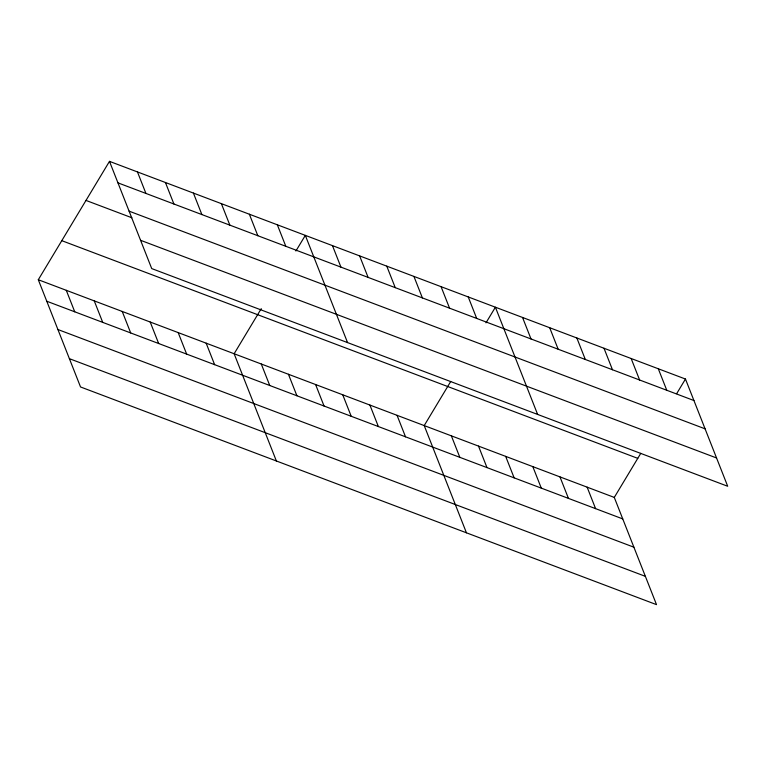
<?xml version="1.0" encoding="UTF-8"?>
<svg xmlns="http://www.w3.org/2000/svg" width="766" height="766" viewBox="0 0 766 766"><rect width="100%" height="100%" fill="white"/><g stroke="black" fill="none" stroke-linecap="round" stroke-linejoin="round"><path stroke-width="1.15" d="M38.3 279.734L614.284 497.421L656.519 604.642L80.535 386.964L38.3 279.734L109.481 161.358L685.465 379.036L727.7 486.266L151.716 268.579L109.481 161.358M261.254 308.65L234.137 353.748L276.373 460.969M295.915 250.999L305.318 235.373L347.553 342.594M450.724 381.487L424.211 425.58L466.446 532.81M485.998 322.831L495.391 307.204L537.627 414.425M614.284 497.421L640.797 453.319M676.656 393.686L685.465 379.036M117.945 182.854L693.929 400.532M129.09 211.148L705.074 428.826M85.993 200.424L131.876 217.764M140.571 240.294L716.555 457.972M61.787 240.668L637.772 458.355M46.764 301.23L622.748 518.908M57.91 329.524L633.894 547.202M69.39 358.67L645.374 576.348M658.31 368.781L666.774 390.267M631.155 358.517L639.62 380.013M604.001 348.252L612.474 369.748M576.846 337.988L585.32 359.484M549.701 327.733L558.165 349.219M522.546 317.469L531.01 338.965M587.129 487.157L595.594 508.653M559.975 476.892L568.439 498.388M468.237 296.94L476.701 318.436M532.82 466.628L541.284 488.124M441.082 286.685L449.546 308.171M505.665 456.373L514.139 477.86M413.927 276.421L422.392 297.917M478.511 446.109L486.985 467.605M386.773 266.156L395.246 287.652M451.365 435.844L459.83 457.34M359.627 255.892L368.092 277.388M332.473 245.637L340.937 267.123M397.056 415.325L405.52 436.812M369.901 405.061L378.366 426.557M277.34 224.802L285.804 246.288M342.747 394.796L351.211 416.292M249.362 214.221L257.826 235.717M315.592 384.532L324.056 406.028M221.384 203.651L229.857 225.147M288.437 374.277L296.911 395.763M261.283 364.013L269.756 385.509M193.415 193.08L201.879 214.576M165.437 182.509L173.901 203.995M206.159 343.178L214.624 364.673M137.459 171.929L145.923 193.425M178.181 332.607L186.645 354.093M150.203 322.026L158.667 343.522M122.225 311.456L130.699 332.951M94.256 300.885L102.721 322.381M66.278 290.314L74.742 311.8"/></g></svg>
